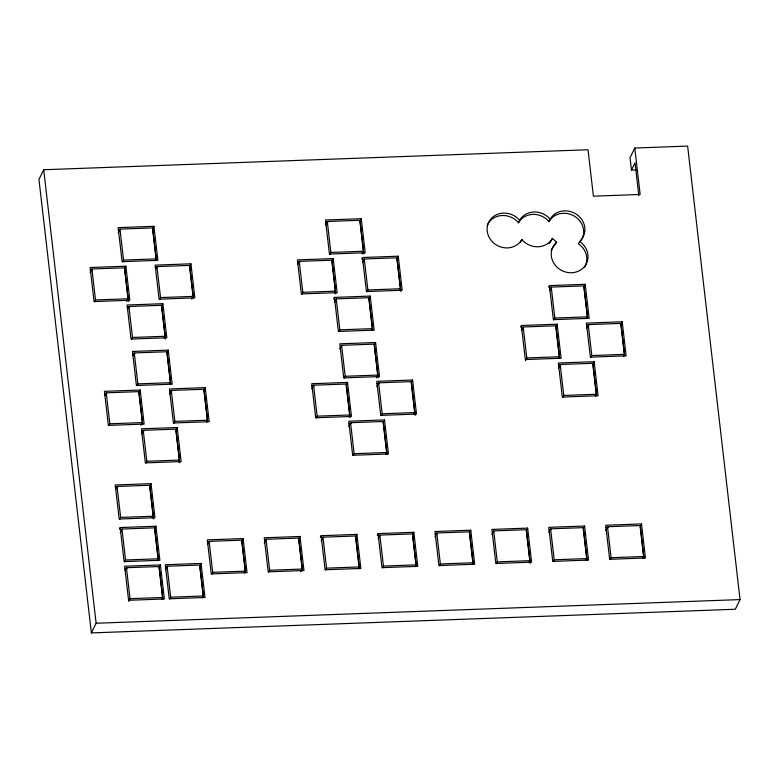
<?xml version="1.0" encoding="UTF-8"?>
<svg xmlns="http://www.w3.org/2000/svg" width="779" height="779" viewBox="0 0 779 779"><rect width="100%" height="100%" fill="white"/><g stroke="black" fill="none" stroke-linecap="round" stroke-linejoin="round"><path stroke-width="1.17" d="M634.788 148.029L640.153 194.458L593.403 196.181L588.038 149.743L43.712 169.744L38.95 179.413L91.367 632.918L735.288 609.256L740.05 599.587L687.633 146.082L634.788 148.029L630.026 157.699L631.457 170.075L636.248 169.9M90.14 272.631L91.922 269.008L124.445 267.81L128.019 298.766L126.685 301.483M118.184 232.746L119.976 229.114L152.489 227.916L156.073 258.871L155.177 260.692M94.61 301.775L95.505 299.964L91.922 269.008M122.654 261.88L123.549 260.069L119.976 229.114M125.896 266.204L129.83 300.256L94.055 301.57L90.121 267.518L125.896 266.204L124.698 268.619L128.506 301.492M153.94 226.309L157.874 260.361L122.108 261.676L118.165 227.624L153.94 226.309L152.752 228.734L156.413 260.429M127.581 309.224L128.915 306.507L161.438 305.31L165.021 336.265L164.126 338.076M155.625 269.33L156.968 266.613L189.492 265.415L193.065 296.38L191.731 299.097M131.602 339.274L132.498 337.463L128.915 306.507M104.902 395.547L106.236 392.83L138.759 391.633L142.333 422.588L140.999 425.305M159.656 299.379L160.542 297.568L156.968 266.613M132.946 355.662L134.28 352.936L166.803 351.748L170.387 382.703L169.491 384.514M162.889 303.703L166.823 337.755L131.047 339.069L127.113 305.017L162.889 303.703L161.701 306.118L165.499 339.001M108.924 425.597L109.81 423.786L106.236 392.83M190.933 263.808L194.867 297.86L159.101 299.175L155.157 265.123L190.933 263.808L189.745 266.233L193.406 297.929M136.968 385.702L137.864 383.891L134.28 352.936M140.201 390.026L144.144 424.078L108.369 425.392L104.435 391.34L140.201 390.026L139.013 392.441L142.684 424.146M168.254 350.131L172.188 384.183L136.413 385.498L132.479 351.446L168.254 350.131L167.066 352.556L170.728 384.251M141.447 433.952L143.229 430.329L175.752 429.132L179.326 460.087L178.44 461.898M115.72 489.193L117.064 486.466L149.578 485.278L153.161 516.234L152.265 518.045M169.491 394.067L171.283 390.435L203.796 389.247L207.38 420.202L206.484 422.014M145.916 463.096L146.812 461.285L143.229 430.329M119.742 519.242L120.638 517.422L117.064 486.466M119.382 529.155L120.17 527.549L155.946 526.234L159.88 560.286L124.114 561.601L120.17 527.549M173.96 423.211L174.856 421.39L171.283 390.435M120.2 532.661L121.982 529.038L154.505 527.841L158.079 558.796L157.183 560.607M177.203 427.525L181.137 461.577L145.361 462.892L141.427 428.839L177.203 427.525L176.005 429.94L179.813 462.823M151.029 483.671L154.963 517.714L119.187 519.028L115.253 484.986L151.029 483.671L149.841 486.086L153.638 518.96M205.247 387.64L209.181 421.682L173.405 422.997L169.471 388.955L205.247 387.64L204.059 390.055L207.72 421.76M124.669 561.805L125.555 559.994L121.982 529.038M91.367 632.918L96.129 623.249L43.712 169.744M125.117 570.452L126.451 567.725L158.974 566.537L162.548 597.493L161.662 599.304M155.946 526.234L154.758 528.649L158.419 560.354M128.691 601.407L130.035 598.681L126.451 567.725M297.909 264.11L299.243 261.384L331.766 260.196L335.35 291.151L334.454 292.962M325.515 225.121L327.297 221.499L359.82 220.301L363.394 251.257L362.06 253.973M160.416 564.931L164.359 598.973L128.584 600.288L124.65 566.236L160.416 564.931L159.228 567.346L162.899 599.051M165.323 569.858L167.105 566.236L199.628 565.038L203.202 595.993L202.306 597.805M301.931 294.16L302.827 292.339L299.243 261.384M329.984 254.266L330.871 252.454L327.297 221.499M333.217 258.589L337.151 292.631L301.376 293.946L297.442 259.904L333.217 258.589L332.029 261.004L335.827 293.878M169.793 599.002L170.679 597.191L167.105 566.236M361.261 218.695L365.205 252.747L329.429 254.061L325.495 220.009L361.261 218.695L360.073 221.109L363.871 253.993M207.798 544.093L209.132 541.376L241.656 540.178L245.239 571.134L244.343 572.945M201.07 563.431L205.004 597.483L169.238 598.798L165.294 564.746L201.07 563.431L199.882 565.846L203.543 597.551M333.646 299.009L334.434 297.403L370.21 296.088L374.144 330.14L338.368 331.455L334.434 297.403M334.454 302.515L336.246 298.883L368.759 297.695L372.343 328.65L371.447 330.462M361.69 259.125L362.488 257.508L398.254 256.194L402.198 290.246L366.422 291.56L362.488 257.508M362.508 262.62L364.29 258.998L396.813 257.8L400.387 288.756L399.5 290.567M211.82 574.142L212.716 572.331L209.132 541.376M338.923 331.659L339.819 329.838L336.246 298.883M311.775 388.838L313.557 385.206L346.08 384.018L349.664 414.973L348.768 416.784M243.106 538.571L247.04 572.623L211.265 573.938L207.331 539.886L243.106 538.571L241.918 540.986L245.58 572.692M366.977 291.765L367.873 289.954L364.29 258.998M339.819 348.943L341.611 345.321L374.134 344.123L377.708 375.079L376.374 377.805M370.21 296.088L369.022 298.503L372.683 330.208M316.245 417.982L317.141 416.171L313.557 385.206M398.254 256.194L397.066 258.609L400.873 291.492M344.299 378.088L345.185 376.276L341.611 345.321M264.266 542.914L266.048 539.282L298.571 538.085L302.145 569.05L300.811 571.767M347.531 382.411L351.465 416.463L315.69 417.778L311.756 383.726L347.531 382.411L346.343 384.826L350.141 417.7M375.575 342.517L379.509 376.569L343.743 377.883L339.8 343.831L375.575 342.517L374.387 344.931L378.185 377.815M268.736 572.049L269.631 570.238L266.048 539.282M348.768 426.337L350.55 422.715L383.073 421.517L386.657 452.472L385.761 454.284M300.022 536.478L303.956 570.53L268.18 571.844L264.247 537.792L300.022 536.478L298.824 538.902L302.495 570.598M376.822 386.452L378.604 382.82L411.127 381.622L414.701 412.578L413.805 414.399M353.238 455.481L354.133 453.67L350.55 422.715M320.364 537.315L321.152 535.709L356.928 534.394L360.862 568.446L325.096 569.761L321.152 535.709M381.291 415.587L382.177 413.776L378.604 382.82M321.182 540.821L322.964 537.189L355.487 536.001L359.061 566.956L358.165 568.767M384.524 419.91L388.458 453.962L352.683 455.277L348.749 421.225L384.524 419.91L383.336 422.325L386.997 454.03M412.568 380.016L416.502 414.068L380.736 415.382L376.793 381.33L412.568 380.016L411.38 382.44L415.178 415.314M325.651 569.965L326.537 568.144L322.964 537.189M356.928 534.394L355.74 536.809L359.401 568.514M518.463 222.813L520.021 219.688A18.706 17.099 26.2 0 1 549.614 218.597L550.14 219.269L548.952 221.694L548.426 221.012A18.706 17.099 26.2 0 0 518.833 222.103L518.463 222.813L517.938 222.132A18.706 17.099 26.2 0 0 487.109 225.608M551.22 250.448A18.706 17.099 26.2 0 1 554.073 245.921L556.634 242.22L552.35 238.355L551.98 239.065A18.706 17.099 26.2 0 1 522.388 240.146L521.862 239.474L520.304 242.6M377.279 535.222L378.068 533.615L413.844 532.3L417.778 566.352L382.002 567.667L378.068 533.615M378.088 538.727L379.87 535.105L412.393 533.907L415.976 564.863L415.08 566.674M382.557 567.872L383.453 566.06L379.87 535.105M551.551 239.971L552.35 238.355M413.844 532.3L412.656 534.715L416.317 566.421M520.606 327.112L521.394 325.505L557.17 324.191L561.104 358.243L525.328 359.557L521.394 325.505M521.414 330.617L523.196 326.995L555.719 325.797L559.303 356.753L558.407 358.564M548.65 287.227L549.438 285.611L585.214 284.296L589.148 318.348L553.382 319.663L549.438 285.611M549.468 290.733L551.25 287.1L583.773 285.903L587.347 316.858L586.451 318.679M550.14 219.269L550.51 218.558A18.706 17.099 26.2 0 1 576.84 214.576A18.706 17.099 26.2 0 1 580.852 240.088L578.291 243.798L579.946 244.966A18.706 17.099 26.2 0 1 584.416 267.45M435.003 536.634L436.785 533.011L469.309 531.814L472.882 562.769L471.996 564.59M525.436 360.667L526.779 357.951L523.196 326.995M553.937 319.867L554.823 318.056L551.25 287.1M631.457 170.075L635.021 162.821L638.829 195.704M557.17 324.191L555.982 326.605L559.643 358.311M439.473 565.778L440.369 563.967L436.785 533.011M585.214 284.296L584.026 286.721L587.687 318.416M470.759 530.207L474.693 564.259L438.918 565.573L434.984 531.521L470.759 530.207L469.562 532.622L473.233 564.327M558.407 368.116L560.189 364.494L592.712 363.296L596.295 394.252L595.399 396.063M586.46 328.232L588.242 324.6L620.766 323.412L624.339 354.367L623.453 356.178M491.919 534.55L493.701 530.918L526.224 529.73L529.798 560.685L528.902 562.496M562.876 397.261L563.772 395.45L560.189 364.494M590.93 357.366L591.816 355.555L588.242 324.6M594.163 361.69L598.097 395.742L562.321 397.056L558.387 363.004L594.163 361.69L592.975 364.105L596.636 395.81M496.389 563.694L497.275 561.873L493.701 530.918M622.207 321.795L626.15 355.847L590.375 357.162L586.441 323.11L622.207 321.795L621.019 324.22L624.69 355.915M527.665 528.113L531.599 562.165L495.834 563.48L491.89 529.428L527.665 528.113L526.477 530.538L530.275 563.412M548.825 532.456L550.607 528.834L583.13 527.636L586.714 558.592L585.818 560.403M553.294 561.601L554.19 559.789L550.607 528.834M584.581 526.029L588.515 560.082L552.739 561.396L548.806 527.344L584.581 526.029L583.393 528.444L587.054 560.15M605.741 530.363L607.523 526.74L640.046 525.543L643.62 556.498L642.733 558.309M610.21 559.507L611.106 557.696L607.523 526.74M641.497 523.936L645.431 557.988L609.655 559.303L605.721 525.25L641.497 523.936L640.299 526.351L643.97 558.056M521.862 239.474L521.492 240.185A18.706 17.099 26.2 0 1 494.772 243.885A18.706 17.099 26.2 0 1 491.773 218.003A18.706 17.099 26.2 0 1 519.126 219.717L519.661 220.389M548.952 221.694L549.322 220.983A18.706 17.099 26.2 0 1 574.425 216.192A18.706 17.099 26.2 0 1 581.28 240.36M551.162 240.769L550.792 241.48A18.706 17.099 26.2 0 1 549.166 243.623M556.634 242.22L555.261 243.506A18.706 17.099 26.2 0 0 558.115 268.132A18.706 17.099 26.2 0 0 583.977 267.178A18.706 17.099 26.2 0 0 581.134 242.551L579.479 241.373M118.174 230L120.56 229.912M325.495 222.385L327.881 222.297M123.549 260.069L156.073 258.871M330.871 252.454L363.394 251.257M90.121 269.894L92.506 269.807M155.167 267.499L157.553 267.411M297.442 262.27L299.827 262.182M95.505 299.964L128.019 298.766M160.542 297.568L193.065 296.38M302.827 292.339L335.35 291.151M367.873 289.954L400.387 288.756M127.113 307.393L129.499 307.306M554.823 318.056L587.347 316.858M132.498 337.463L165.021 336.265M339.819 329.838L372.343 328.65M586.441 325.486L588.827 325.398M132.479 353.822L134.864 353.734M526.779 357.951L559.303 356.753M591.816 355.555L624.339 354.367M558.387 365.38L560.773 365.293M137.864 383.891L170.387 382.703M345.185 376.276L377.708 375.079M104.435 393.716L106.82 393.629M169.481 391.321L171.857 391.233M311.756 386.092L314.141 386.004M376.802 383.706L379.188 383.619M563.772 395.45L596.295 394.252M109.81 423.786L142.333 422.588M174.856 421.39L207.38 420.202M317.141 416.171L349.664 414.973M382.177 413.776L414.701 412.578M141.427 431.215L143.813 431.128M348.749 423.601L351.134 423.513M146.812 461.285L179.326 460.087M354.133 453.67L386.657 452.472M115.253 487.352L117.639 487.264M120.638 517.422L153.161 516.234M207.331 542.262L209.717 542.174M434.984 533.897L437.37 533.81M548.806 529.71L551.191 529.623M605.721 527.626L608.107 527.539M125.555 559.994L158.079 558.796M124.65 568.612L127.035 568.524M165.304 567.122L167.689 567.034M212.716 572.331L245.239 571.134M269.631 570.238L302.145 569.05M326.537 568.144L359.061 566.956M383.453 566.06L415.976 564.863M440.369 563.967L472.882 562.769M497.275 561.873L529.798 560.685M554.19 559.789L586.714 558.592M611.106 557.696L643.62 556.498M130.035 598.681L162.548 597.493M170.679 597.191L203.202 595.993M96.129 623.249L740.05 599.587"/></g></svg>
